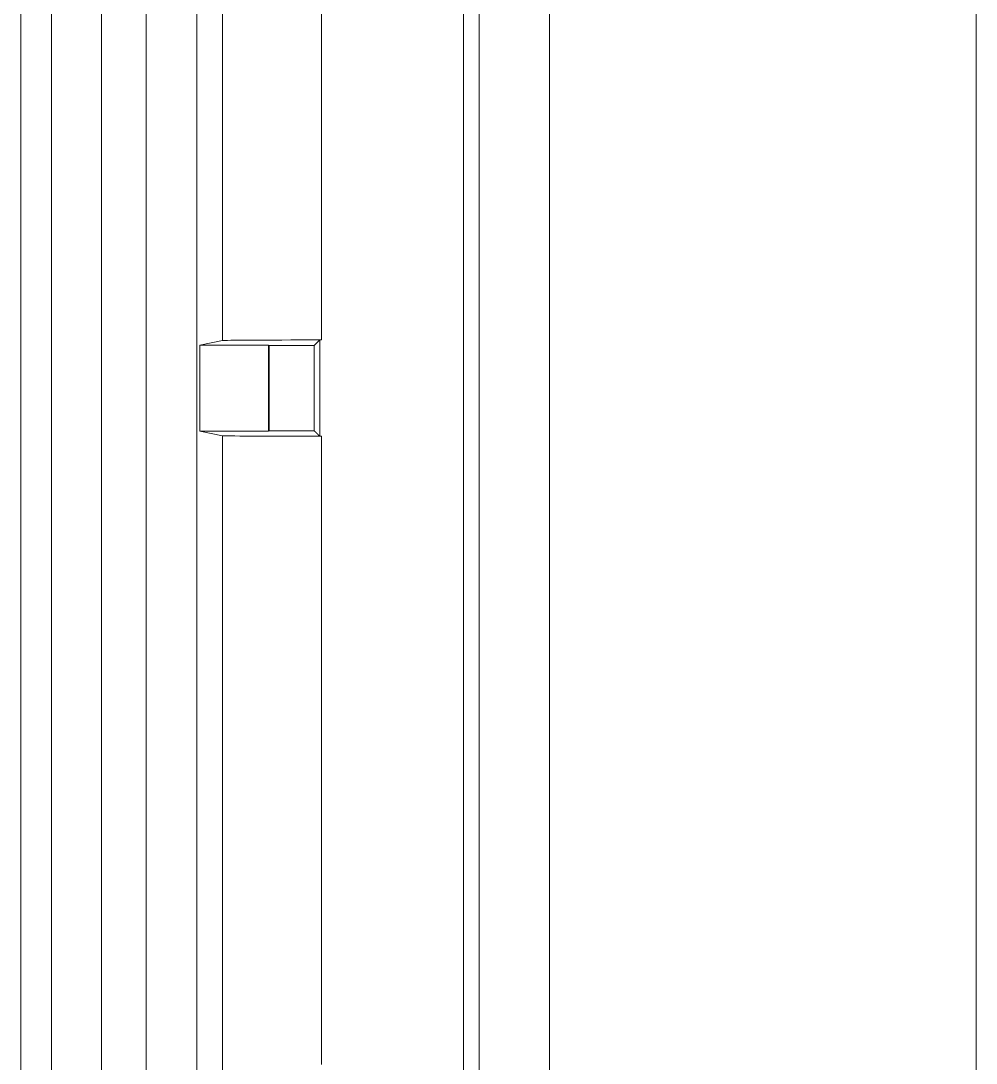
# Model space of a CAD drawing. Header units: inches. Extents: x 0 to 40, y 35.9 to 64.1.
# Drawn here: x 24.082 to 24.949, y 51.509 to 52.455 of the extents above; entities that cross this region are included whole.
import ezdxf

# ---------------------------------------------------------------- set-up
doc = ezdxf.new("R2010")
doc.units = ezdxf.units.IN
doc.header["$MEASUREMENT"] = 0
doc.layers.add('2', color=7, linetype='Continuous')

# ---------------------------------------------------------------- blocks, each defined once
blk = doc.blocks.new('block 1948')
at = {"layer": '2', "color": 7, "lineweight": 18, "true_color": 0xffffff}
blk.add_lwpolyline([(24.34842, 52.1603), (24.34842, 52.08283)], dxfattribs=at)
blk = doc.blocks.new('block 1962')
at = {"layer": '2', "color": 7, "lineweight": 18, "true_color": 0xffffff}
blk.add_lwpolyline([(24.30759, 52.08283), (24.30697, 52.08245)], dxfattribs=at)
blk = doc.blocks.new('block 1963')
at = {"layer": '2', "color": 7, "lineweight": 18, "true_color": 0xffffff}
blk.add_lwpolyline([(24.34842, 52.1603), (24.35335, 52.16524)], dxfattribs=at)
blk = doc.blocks.new('block 1964')
at = {"layer": '2', "color": 7, "lineweight": 18, "true_color": 0xffffff}
blk.add_lwpolyline([(24.30759, 52.1603), (24.30759, 52.08283)], dxfattribs=at)
blk = doc.blocks.new('block 2000')
at = {"layer": '2', "color": 7, "lineweight": 18, "true_color": 0xffffff}
blk.add_lwpolyline([(24.30697, 52.16066), (24.30759, 52.1603)], dxfattribs=at)
blk = doc.blocks.new('block 2019')
at = {"layer": '2', "color": 7, "lineweight": 18, "true_color": 0xffffff}
blk.add_lwpolyline([(24.24469, 52.08245), (24.26519, 52.07837)], dxfattribs=at)
blk = doc.blocks.new('block 2030')
at = {"layer": '2', "color": 7, "lineweight": 18, "true_color": 0xffffff}
blk.add_lwpolyline([(24.26519, 50.04184), (24.26519, 52.07837)], dxfattribs=at)
blk = doc.blocks.new('block 2039')
at = {"layer": '2', "color": 7, "lineweight": 18, "true_color": 0xffffff}
blk.add_lwpolyline([(24.48385, 52.57552), (24.48385, 49.70666)], dxfattribs=at)
blk = doc.blocks.new('block 2058')
at = {"layer": '2', "color": 7, "lineweight": 18, "true_color": 0xffffff}
blk.add_lwpolyline([(24.24469, 52.16066), (24.24469, 52.08245)], dxfattribs=at)
blk = doc.blocks.new('block 2070')
at = {"layer": '2', "color": 7, "lineweight": 18, "true_color": 0xffffff}
blk.add_lwpolyline([(24.26519, 52.16476), (24.24469, 52.16066)], dxfattribs=at)
blk = doc.blocks.new('block 2084')
at = {"layer": '2', "color": 7, "lineweight": 18, "true_color": 0xffffff}
blk.add_lwpolyline([(24.94886, 49.53455), (24.94886, 52.56344)], dxfattribs=at)
blk = doc.blocks.new('block 2092')
at = {"layer": '2', "color": 7, "lineweight": 18, "true_color": 0xffffff}
blk.add_lwpolyline([(24.15553, 49.27517), (24.15553, 52.53824)], dxfattribs=at)
blk = doc.blocks.new('block 2106')
at = {"layer": '2', "color": 7, "lineweight": 18, "true_color": 0xffffff}
blk.add_lwpolyline([(24.19594, 52.53824), (24.19594, 49.27517)], dxfattribs=at)
blk = doc.blocks.new('block 2121')
at = {"layer": '2', "color": 7, "lineweight": 18, "true_color": 0xffffff}
blk.add_lwpolyline([(24.242, 49.27517), (24.242, 52.53824)], dxfattribs=at)
blk = doc.blocks.new('block 2124')
at = {"layer": '2', "color": 7, "lineweight": 18, "true_color": 0xffffff}
blk.add_lwpolyline([(24.30697, 52.08245), (24.24469, 52.08245)], dxfattribs=at)
blk = doc.blocks.new('block 2125')
at = {"layer": '2', "color": 7, "lineweight": 18, "true_color": 0xffffff}
blk.add_lwpolyline([(24.24469, 52.16066), (24.30697, 52.16066)], dxfattribs=at)
blk = doc.blocks.new('block 2129')
at = {"layer": '2', "color": 7, "lineweight": 18, "true_color": 0xffffff}
blk.add_lwpolyline([(24.30697, 52.08245), (24.30697, 52.16066)], dxfattribs=at)
blk = doc.blocks.new('block 2134')
at = {"layer": '2', "color": 7, "lineweight": 18, "true_color": 0xffffff}
blk.add_lwpolyline([(24.34842, 52.08283), (24.30759, 52.08283)], dxfattribs=at)
blk = doc.blocks.new('block 2135')
at = {"layer": '2', "color": 7, "lineweight": 18, "true_color": 0xffffff}
blk.add_lwpolyline([(24.30759, 52.1603), (24.34842, 52.1603)], dxfattribs=at)
blk = doc.blocks.new('block 2142')
at = {"layer": '2', "color": 7, "lineweight": 18, "true_color": 0xffffff}
blk.add_lwpolyline([(24.35335, 52.07787), (24.35335, 52.16524)], dxfattribs=at)
blk = doc.blocks.new('block 2146')
at = {"layer": '2', "color": 7, "lineweight": 18, "true_color": 0xffffff}
blk.add_lwpolyline([(24.49787, 49.70666), (24.49787, 52.57552)], dxfattribs=at)
blk = doc.blocks.new('block 2148')
at = {"layer": '2', "color": 7, "lineweight": 18, "true_color": 0xffffff}
blk.add_lwpolyline([(24.56184, 52.57552), (24.56184, 49.70666)], dxfattribs=at)
blk = doc.blocks.new('block 2255')
at = {"layer": '2', "color": 7, "lineweight": 18, "true_color": 0xffffff}
blk.add_lwpolyline([(24.11005, 52.55626), (24.11005, 49.42155)], dxfattribs=at)
blk = doc.blocks.new('block 2263')
at = {"layer": '2', "color": 7, "lineweight": 18, "true_color": 0xffffff}
blk.add_lwpolyline([(24.08225, 52.55261), (24.08225, 49.42155)], dxfattribs=at)
blk = doc.blocks.new('block 2421')
at = {"layer": '2', "color": 7, "lineweight": 18, "true_color": 0xffffff}
blk.add_open_spline([(24.35335, 52.07787), (24.30449, 52.07789), (24.26646, 52.07811), (24.26519, 52.07837)], degree=3, dxfattribs=at)
blk = doc.blocks.new('block 2434')
at = {"layer": '2', "color": 7, "lineweight": 18, "true_color": 0xffffff}
blk.add_open_spline([(24.26519, 52.16476), (24.26646, 52.16502), (24.30449, 52.16522), (24.35335, 52.16524)], degree=3, dxfattribs=at)
blk = doc.blocks.new('block 2482')
at = {"layer": '2', "color": 7, "lineweight": 18, "true_color": 0xffffff}
blk.add_open_spline([(24.35335, 52.07787), (24.35324, 52.07798), (24.35314, 52.07808), (24.35314, 52.07808), (24.35307, 52.07816), (24.35297, 52.07827), (24.35297, 52.07827), (24.35286, 52.07837), (24.35276, 52.07847), (24.35276, 52.07847), (24.35266, 52.07858), (24.35255, 52.07866), (24.35255, 52.07866), (24.35245, 52.07877), (24.35235, 52.07887), (24.35235, 52.07887), (24.35228, 52.07896), (24.35217, 52.07906), (24.35217, 52.07906), (24.35207, 52.07916), (24.35197, 52.07927), (24.35197, 52.07927), (24.35186, 52.07937), (24.35176, 52.07946), (24.35176, 52.07946), (24.35166, 52.07956), (24.35159, 52.07966), (24.35159, 52.07966), (24.35149, 52.07975), (24.35138, 52.07985), (24.35138, 52.07985), (24.35128, 52.07996), (24.35118, 52.08006), (24.35118, 52.08006), (24.35107, 52.08016), (24.35097, 52.08025), (24.35097, 52.08025), (24.35087, 52.08035), (24.35076, 52.08046), (24.35076, 52.08046), (24.35069, 52.08054), (24.35059, 52.08065), (24.35059, 52.08065), (24.35049, 52.08075), (24.35038, 52.08085), (24.35038, 52.08085), (24.35028, 52.08096), (24.35018, 52.08104), (24.35018, 52.08104), (24.35007, 52.08114), (24.35, 52.08125), (24.35, 52.08125), (24.3499, 52.08133), (24.3498, 52.08144), (24.3498, 52.08144), (24.34969, 52.08154), (24.34959, 52.08164), (24.34959, 52.08164), (24.34949, 52.08175), (24.34938, 52.08183), (24.34938, 52.08183), (24.34928, 52.08194), (24.34918, 52.08204), (24.34918, 52.08204), (24.34911, 52.08213), (24.349, 52.08223), (24.349, 52.08223), (24.3489, 52.08233), (24.3488, 52.08244), (24.3488, 52.08244), (24.34869, 52.08254), (24.34859, 52.08263), (24.34859, 52.08263), (24.34849, 52.08273), (24.34842, 52.08283), (24.34842, 52.08283)], degree=3, knots=[0, 0, 0, 0, 1, 1, 1, 2, 2, 2, 3, 3, 3, 4, 4, 4, 5, 5, 5, 6, 6, 6, 7, 7, 7, 8, 8, 8, 9, 9, 9, 10, 10, 10, 11, 11, 11, 12, 12, 12, 13, 13, 13, 14, 14, 14, 15, 15, 15, 16, 16, 16, 17, 17, 17, 18, 18, 18, 19, 19, 19, 20, 20, 20, 21, 21, 21, 22, 22, 22, 23, 23, 23, 24, 24, 24, 25, 25, 25, 25], dxfattribs=at)
blk = doc.blocks.new('block 2615')
at = {"layer": '2', "color": 7, "lineweight": 18, "true_color": 0xffffff}
blk.add_open_spline([(24.35335, 52.16524), (24.35352, 52.16524), (24.35355, 52.16524), (24.35355, 52.16524), (24.35372, 52.16524), (24.35372, 52.16524), (24.35372, 52.16524), (24.3539, 52.16524), (24.35393, 52.16524), (24.35393, 52.16524), (24.3541, 52.16524), (24.35414, 52.16524), (24.35414, 52.16524), (24.35428, 52.16524), (24.35431, 52.16524), (24.35431, 52.16524), (24.35448, 52.16524), (24.35452, 52.16524), (24.35452, 52.16524), (24.35469, 52.16526), (24.35472, 52.16526), (24.35472, 52.16526), (24.35486, 52.16526), (24.3549, 52.16526), (24.3549, 52.16526)], degree=3, knots=[0, 0, 0, 0, 1, 1, 1, 2, 2, 2, 3, 3, 3, 4, 4, 4, 5, 5, 5, 6, 6, 6, 7, 7, 7, 8, 8, 8, 8], dxfattribs=at)
blk = doc.blocks.new('block 2637')
at = {"layer": '2', "color": 7, "lineweight": 18, "true_color": 0xffffff}
blk.add_lwpolyline([(24.35496, 52.07787), (24.35496, 52.03717), (24.35496, 51.99645), (24.35496, 51.95574), (24.35496, 51.91504), (24.35496, 51.87432), (24.35496, 51.83361), (24.35496, 51.79289), (24.35496, 51.75219), (24.35496, 51.71147), (24.35496, 51.67077), (24.35496, 51.63006), (24.35496, 51.58934), (24.35496, 51.54864), (24.35496, 51.50792)], dxfattribs=at)
blk = doc.blocks.new('block 2642')
at = {"layer": '2', "color": 7, "lineweight": 18, "true_color": 0xffffff}
blk.add_lwpolyline([(24.26519, 52.16476), (24.26519, 52.17223), (24.26519, 52.17969), (24.26519, 52.18717), (24.26519, 52.19464), (24.26519, 52.2021), (24.26519, 52.20958), (24.26519, 52.21704), (24.26519, 52.22451), (24.26519, 52.23199), (24.26519, 52.23946), (24.26519, 52.24692), (24.26519, 52.2544), (24.26519, 52.26186), (24.26519, 52.26933), (24.26519, 52.27681), (24.26519, 52.28427), (24.26519, 52.29174), (24.26519, 52.2992), (24.26519, 52.30668), (24.26519, 52.31415), (24.26519, 52.32161), (24.26519, 52.32909), (24.26519, 52.33655), (24.26519, 52.34402), (24.26519, 52.3515), (24.26519, 52.35897), (24.26519, 52.36643), (24.26519, 52.37391), (24.26519, 52.38137), (24.26519, 52.38884), (24.26519, 52.39632), (24.26519, 52.40378), (24.26519, 52.41125), (24.26519, 52.41871), (24.26519, 52.42619), (24.26519, 52.43366), (24.26519, 52.44114), (24.26519, 52.4486), (24.26519, 52.45607), (24.26519, 52.46353), (24.26519, 52.47101), (24.26519, 52.47848), (24.26519, 52.48594), (24.26519, 52.49342), (24.26519, 52.50088), (24.26519, 52.50835), (24.26519, 52.51583), (24.26519, 52.52331), (24.26519, 52.53076), (24.26519, 52.53824)], dxfattribs=at)
blk = doc.blocks.new('block 2670')
at = {"layer": '2', "color": 7, "lineweight": 18, "true_color": 0xffffff}
blk.add_open_spline([(24.35335, 52.07787), (24.35352, 52.07787), (24.35355, 52.07787), (24.35355, 52.07787), (24.35372, 52.07787), (24.35372, 52.07787), (24.35372, 52.07787), (24.3539, 52.07787), (24.35393, 52.07787), (24.35393, 52.07787), (24.3541, 52.07787), (24.35414, 52.07787), (24.35414, 52.07787), (24.35428, 52.07787), (24.35431, 52.07787), (24.35431, 52.07787), (24.35448, 52.07787), (24.35452, 52.07787), (24.35452, 52.07787), (24.35469, 52.07787), (24.35472, 52.07787), (24.35472, 52.07787), (24.35486, 52.07787), (24.3549, 52.07787), (24.3549, 52.07787)], degree=3, knots=[0, 0, 0, 0, 1, 1, 1, 2, 2, 2, 3, 3, 3, 4, 4, 4, 5, 5, 5, 6, 6, 6, 7, 7, 7, 8, 8, 8, 8], dxfattribs=at)
blk = doc.blocks.new('block 2688')
at = {"layer": '2', "color": 7, "lineweight": 18, "true_color": 0xffffff}
blk.add_lwpolyline([(24.35496, 52.16526), (24.35496, 52.1727), (24.35496, 52.18017), (24.35496, 52.18762), (24.35496, 52.19509), (24.35496, 52.20255), (24.35496, 52.21001), (24.35496, 52.21747), (24.35496, 52.22493), (24.35496, 52.23238), (24.35496, 52.23984), (24.35496, 52.2473), (24.35496, 52.25476), (24.35496, 52.26222), (24.35496, 52.26968), (24.35496, 52.27715), (24.35496, 52.28459), (24.35496, 52.29207), (24.35496, 52.29951), (24.35496, 52.30699), (24.35496, 52.31445), (24.35496, 52.32191), (24.35496, 52.32936), (24.35496, 52.33682), (24.35496, 52.34428), (24.35496, 52.35174), (24.35496, 52.3592), (24.35496, 52.36666), (24.35496, 52.37412), (24.35496, 52.38157), (24.35496, 52.38905), (24.35496, 52.39649), (24.35496, 52.40397), (24.35496, 52.41141), (24.35496, 52.41888), (24.35496, 52.42634), (24.35496, 52.4338), (24.35496, 52.44126), (24.35496, 52.44872), (24.35496, 52.45618), (24.35496, 52.46364), (24.35496, 52.4711), (24.35496, 52.47855), (24.35496, 52.48601), (24.35496, 52.49347), (24.35496, 52.50095), (24.35496, 52.50839), (24.35496, 52.51586), (24.35496, 52.52332), (24.35496, 52.53078), (24.35496, 52.53824)], dxfattribs=at)

msp = doc.modelspace()

# ---------------------------------------------------------------- block references
at = {"layer": '2'}
for name in ['block 2039', 'block 2146', 'block 2148', 'block 2084', 'block 2263', 'block 2255', 'block 2092', 'block 2106', 'block 2121', 'block 2642', 'block 2688', 'block 2070', 'block 2434', 'block 1963', 'block 2615', 'block 2142', 'block 2058', 'block 2125', 'block 2000', 'block 2129', 'block 1964', 'block 2135', 'block 1948', 'block 2019', 'block 2124', 'block 1962', 'block 2134', 'block 2482', 'block 2030', 'block 2421', 'block 2670', 'block 2637']:
    msp.add_blockref(name, (0, 0), dxfattribs=at)

doc.saveas('drawing.dxf')
